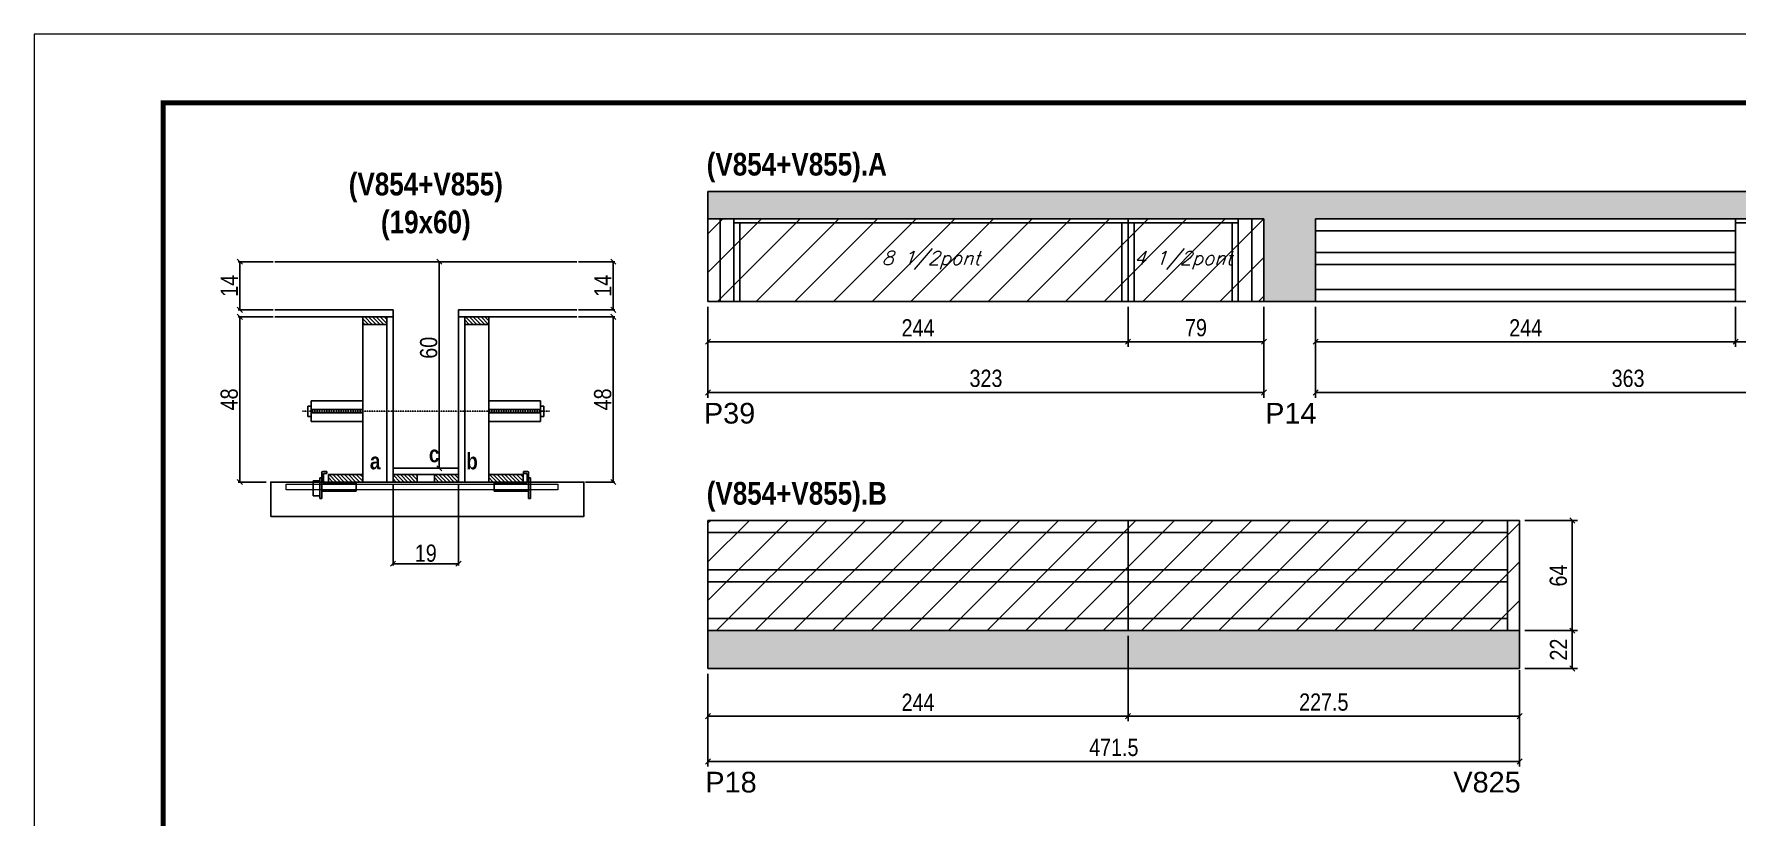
# Model space of a CAD drawing. Extents: x 3309 to 9590, y -2522 to 14608.
# Drawn here: x 4908 to 5897, y 7262 to 7716 of the extents above; entities that cross this region are included whole.
import ezdxf

# ---------------------------------------------------------------- set-up
doc = ezdxf.new("R2010")
doc.units = 0
doc.linetypes.add('DASHED', pattern=[0.75, 0.5, -0.25])
doc.linetypes.add('HIDDEN', pattern=[0.375, 0.25, -0.125])
for name, color, linetype in [('5', 5, 'Continuous'), ('barrote', 251, 'Continuous'), ('COTA', 241, 'Continuous'), ('detalhes', 4, 'Continuous'), ('NOMENCLATURA', 7, 'Continuous'), ('Painéis', 200, 'Continuous'), ('presilha', 1, 'Continuous'), ('SARR_2.2x10', 60, 'Continuous'), ('SARR_2.2x7', 40, 'Continuous'), ('SARR_3.5x7', 81, 'Continuous'), ('TENSOR', 3, 'Continuous'), ('texto', 7, 'Continuous')]:
    doc.layers.add(name, color=color, linetype=linetype)
for name, color, linetype, lineweight in [('CONCRETO', 251, 'Continuous', 25), ('Folhas', 255, 'Continuous', 9), ('Hachura', 251, 'Continuous', 9), ('SARRAFO DE PRESSAO', 251, 'DASHED', 9), ('SCO-___-LAJ', 2, 'Continuous', 0)]:
    doc.layers.add(name, color=color, linetype=linetype, lineweight=lineweight)
doc.styles.add('COTA TECNICA', font='techl___.ttf', dxfattribs={"height": 10})
doc.styles.add('COTA TECNICA 2X', font='techl___.ttf', dxfattribs={"height": 10})
doc.styles.add('Romans', font='romans.shx')
doc.styles.get("Standard").update_dxf_attribs({"font": 'arial.ttf'})
doc.styles.add('TECNICA', font='techb___.ttf', dxfattribs={"height": 10})
doc.dimstyles.new('PAINEL', dxfattribs={"dimtxt": 10, "dimasz": 3, "dimexe": 3, "dimexo": 3, "dimgap": 3, "dimtad": 1, "dimdec": 1, "dimzin": 12, "dimdsep": 46, "dimtxsty": 'COTA TECNICA', "dimblk1": 'OBLIQUE', "dimblk2": 'OBLIQUE', "dimsah": 1, "dimcen": 0.9, "dimclrd": 4, "dimclre": 4, "dimclrt": 240, "dimadec": 1, "dimazin": 3, "dimtfac": 1, "dimtdec": 1, "dimtmove": 0, "dimatfit": 3, "dimfxl": 1, "dimtolj": 1, "dimtzin": 12, "dimarcsym": 0})
doc.dimstyles.new('SECAO', dxfattribs={"dimscale": 0.333333, "dimtxt": 5, "dimasz": 9, "dimexe": 3, "dimexo": 3, "dimgap": 3, "dimtad": 1, "dimdec": 1, "dimlfac": 0.5, "dimzin": 12, "dimdsep": 46, "dimtxsty": 'COTA TECNICA 2X', "dimblk1": 'OBLIQUE', "dimblk2": 'OBLIQUE', "dimsah": 1, "dimcen": 0.9, "dimclrd": 4, "dimclre": 4, "dimclrt": 240, "dimadec": 1, "dimazin": 3, "dimtfac": 1, "dimtdec": 1, "dimtmove": 0, "dimatfit": 3, "dimfxl": 1, "dimtolj": 1, "dimtzin": 12, "dimarcsym": 0})
pattern_1 = [(135, (38351.9704, -116056.026), (-1.122532015, -1.122532015), [])]

# ---------------------------------------------------------------- blocks, each defined once
blk = doc.blocks.new('9999999999')
at = {"layer": 'Folhas'}
blk.add_lwpolyline([(98138.98, 34190.21), (99623.98, 34190.21), (99623.98, 35240.21), (98138.98, 35240.21)], close=True, dxfattribs=at)
at = {"layer": 'Folhas', "color": 30, "const_width": 3}
blk.add_lwpolyline([(98213.98, 34230.21), (99583.98, 34230.21), (99583.98, 35200.21), (98213.98, 35200.21)], close=True, dxfattribs=at)
blk = doc.blocks.new('_Oblique')
at = {"color": 0, "linetype": 'ByBlock', "lineweight": -2}
blk.add_line((-0.5, -0.5), (0.5, 0.5), dxfattribs=at)
blk = doc.blocks.new('*D2279')
at = {"layer": 'COTA', "color": 4, "lineweight": -2, "transparency": 16777216}
for p, q in [((5116.43, 7455.14), (5116.43, 7407.67)), ((5154.43, 7455.14), (5154.43, 7407.67)), ((5154.43, 7408.67), (5116.43, 7408.67))]:
    blk.add_line(p, q, dxfattribs=at)
at = {"layer": 'Defpoints', "color": 0, "transparency": 16777216}
for p in [(5116.43, 7456.14), (5154.43, 7456.14), (5116.43, 7408.67)]:
    blk.add_point(p, dxfattribs=at)
at = {"layer": 'COTA', "color": 4, "lineweight": -2, "transparency": 16777216, "xscale": 3, "yscale": 3, "zscale": 3, "rotation": 180}
blk.add_blockref('_Oblique', (5116.43, 7408.67), dxfattribs=at)
at = {"layer": 'COTA', "color": 4, "lineweight": -2, "transparency": 16777216, "xscale": 3, "yscale": 3, "zscale": 3}
blk.add_blockref('_Oblique', (5154.43, 7408.67), dxfattribs=at)
at = {"layer": 'COTA', "color": 240, "transparency": 16777216, "insert": (5135.43, 7414.76), "char_height": 10, "attachment_point": 5, "style": 'COTA TECNICA 2X'}
blk.add_mtext('\\A1;19', dxfattribs=at)
blk = doc.blocks.new('PRESILHA METÁLICA 1')
at = {"layer": 'presilha'}
for p, q in [((6, 15.5), (7.5, 15.5)), ((6, -2.5), (6, 15.5)), ((7.5, 10.6), (7.5, 19.9)), ((7.5, 15.5), (7.5, -2.5)), ((12, 21), (8.6, 21)), ((9, 11.6), (9, 18.9)), ((12, 19.5), (9.6, 19.5)), ((12, 21), (12, 19.5)), ((0, 13), (6, 13)), ((0, 13), (0, 0)), ((6, 0), (0, 0)), ((6, 13), (6, 0)), ((37.5, 4.1), (7.5, 4.1)), ((37.5, 11), (9.6, 11)), ((37.5, 11), (37.5, 4.1)), ((7.5, -2.5), (6, -2.5))]:
    blk.add_line(p, q, dxfattribs=at)
for centre, radius, start, end in [((8.6, 19.9), 1.14, 90, 180), ((9.6, 18.9), 0.57, 90, 180), ((9.6, 11.6), 0.57, 180, 270)]:
    blk.add_arc(centre, radius, start, end, dxfattribs=at)
blk = doc.blocks.new('PRESILHA METÁLICA 2')
at = {"layer": 'presilha'}
for p, q in [((-5.2, 23.5), (-5.2, 22)), ((-5.2, 23.5), (-1.9, 23.5)), ((-5.2, 22), (-2.8, 22)), ((-2.2, 14.1), (-2.2, 21.4)), ((0.8, 18), (-0.8, 18)), ((-0.8, 18), (-0.8, 0)), ((-0.8, 14.6), (-0.8, 22.4)), ((0.8, 0), (0.8, 18)), ((-30.8, 13.5), (-30.8, 6.6)), ((-30.8, 13.5), (-2.8, 13.5)), ((-30.8, 6.6), (-0.8, 6.6)), ((-0.8, 0), (0.8, 0))]:
    blk.add_line(p, q, dxfattribs=at)
for centre, radius, start, end in [((-2.8, 21.4), 0.57, 0, 90), ((-1.9, 22.4), 1.14, 0, 90), ((-2.8, 14.1), 0.57, 270, 0)]:
    blk.add_arc(centre, radius, start, end, dxfattribs=at)
blk = doc.blocks.new('*D2280')
at = {"layer": 'COTA', "color": 4, "lineweight": -2, "transparency": 16777216}
for p, q in [((5046.73, 7552.14), (5026.38, 7552.14)), ((5027.38, 7552.14), (5027.38, 7456.14)), ((5042.62, 7456.14), (5026.38, 7456.14))]:
    blk.add_line(p, q, dxfattribs=at)
at = {"layer": 'Defpoints', "color": 0, "transparency": 16777216}
for p in [(5047.73, 7552.14), (5027.38, 7456.14), (5043.62, 7456.14)]:
    blk.add_point(p, dxfattribs=at)
at = {"layer": 'COTA', "color": 4, "lineweight": -2, "transparency": 16777216, "xscale": 3, "yscale": 3, "zscale": 3}
for p, rotation in [((5027.38, 7552.14), 90), ((5027.38, 7456.14), 270)]:
    blk.add_blockref('_Oblique', p, dxfattribs=dict(at, rotation=rotation))
at = {"layer": 'COTA', "color": 240, "transparency": 16777216, "insert": (5021.29, 7504.14), "char_height": 10, "attachment_point": 5, "rotation": 90, "style": 'COTA TECNICA 2X'}
blk.add_mtext('\\A1;48', dxfattribs=at)
blk = doc.blocks.new('*D2281')
at = {"layer": 'COTA', "color": 4, "lineweight": -2, "transparency": 16777216}
for p, q in [((5224.13, 7552.14), (5245.35, 7552.14)), ((5244.35, 7552.14), (5244.35, 7456.14)), ((5228.24, 7456.14), (5245.35, 7456.14))]:
    blk.add_line(p, q, dxfattribs=at)
at = {"layer": 'Defpoints', "color": 0, "transparency": 16777216}
for p in [(5223.13, 7552.14), (5227.24, 7456.14), (5244.35, 7456.14)]:
    blk.add_point(p, dxfattribs=at)
at = {"layer": 'COTA', "color": 4, "lineweight": -2, "transparency": 16777216, "xscale": 3, "yscale": 3, "zscale": 3}
for p, rotation in [((5244.35, 7552.14), 90), ((5244.35, 7456.14), 270)]:
    blk.add_blockref('_Oblique', p, dxfattribs=dict(at, rotation=rotation))
at = {"layer": 'COTA', "color": 240, "transparency": 16777216, "insert": (5238.25, 7504.14), "char_height": 10, "attachment_point": 5, "rotation": 90, "style": 'COTA TECNICA 2X'}
blk.add_mtext('\\A1;48', dxfattribs=at)
blk = doc.blocks.new('*D2282')
at = {"layer": 'COTA', "color": 4, "lineweight": -2, "transparency": 16777216}
for p, q in [((5153.43, 7584.14), (5142.26, 7584.14)), ((5143.26, 7464.14), (5143.26, 7584.14)), ((5153.43, 7464.14), (5142.26, 7464.14))]:
    blk.add_line(p, q, dxfattribs=at)
at = {"layer": 'Defpoints', "color": 0, "transparency": 16777216}
for p in [(5143.26, 7584.14), (5154.43, 7584.14), (5154.43, 7464.14)]:
    blk.add_point(p, dxfattribs=at)
at = {"layer": 'COTA', "color": 4, "lineweight": -2, "transparency": 16777216, "xscale": 3, "yscale": 3, "zscale": 3}
for p, rotation in [((5143.26, 7584.14), 90), ((5143.26, 7464.14), 270)]:
    blk.add_blockref('_Oblique', p, dxfattribs=dict(at, rotation=rotation))
at = {"layer": 'COTA', "color": 240, "transparency": 16777216, "insert": (5137.15, 7534.14), "char_height": 10, "attachment_point": 5, "rotation": 90, "style": 'COTA TECNICA 2X'}
blk.add_mtext('\\A1;60', dxfattribs=at)
blk = doc.blocks.new('*D2283')
at = {"layer": 'COTA', "color": 4, "lineweight": -2, "transparency": 16777216}
for p, q in [((5224.13, 7584.14), (5245.35, 7584.14)), ((5244.35, 7556.14), (5244.35, 7584.14)), ((5224.13, 7556.14), (5245.35, 7556.14))]:
    blk.add_line(p, q, dxfattribs=at)
at = {"layer": 'Defpoints', "color": 0, "transparency": 16777216}
for p in [(5223.13, 7584.14), (5244.35, 7584.14), (5223.13, 7556.14)]:
    blk.add_point(p, dxfattribs=at)
at = {"layer": 'COTA', "color": 4, "lineweight": -2, "transparency": 16777216, "xscale": 3, "yscale": 3, "zscale": 3}
for p, rotation in [((5244.35, 7584.14), 90), ((5244.35, 7556.14), 270)]:
    blk.add_blockref('_Oblique', p, dxfattribs=dict(at, rotation=rotation))
at = {"layer": 'COTA', "color": 240, "transparency": 16777216, "insert": (5238.28, 7570.14), "char_height": 10, "attachment_point": 5, "rotation": 90, "style": 'COTA TECNICA 2X'}
blk.add_mtext('\\A1;14', dxfattribs=at)
blk = doc.blocks.new('*D2284')
at = {"layer": 'COTA', "color": 4, "lineweight": -2, "transparency": 16777216}
for p, q in [((5046.73, 7584.14), (5026.38, 7584.14)), ((5027.38, 7556.14), (5027.38, 7584.14)), ((5046.73, 7556.14), (5026.38, 7556.14))]:
    blk.add_line(p, q, dxfattribs=at)
at = {"layer": 'Defpoints', "color": 0, "transparency": 16777216}
for p in [(5027.38, 7584.14), (5047.73, 7584.14), (5047.73, 7556.14)]:
    blk.add_point(p, dxfattribs=at)
at = {"layer": 'COTA', "color": 4, "lineweight": -2, "transparency": 16777216, "xscale": 3, "yscale": 3, "zscale": 3}
for p, rotation in [((5027.38, 7584.14), 90), ((5027.38, 7556.14), 270)]:
    blk.add_blockref('_Oblique', p, dxfattribs=dict(at, rotation=rotation))
at = {"layer": 'COTA', "color": 240, "transparency": 16777216, "insert": (5021.31, 7570.14), "char_height": 10, "attachment_point": 5, "rotation": 90, "style": 'COTA TECNICA 2X'}
blk.add_mtext('\\A1;14', dxfattribs=at)
blk = doc.blocks.new('*D2285')
at = {"layer": 'COTA', "color": 4, "lineweight": -2, "transparency": 16777216}
for p, q in [((5299.37, 7558.02), (5299.37, 7505.12)), ((5622.37, 7558.02), (5622.37, 7505.12)), ((5299.37, 7508.12), (5622.37, 7508.12))]:
    blk.add_line(p, q, dxfattribs=at)
at = {"layer": 'Defpoints', "color": 0, "transparency": 16777216}
for p in [(5299.37, 7561.02, 0), (5622.37, 7561.02, 0), (5622.37, 7508.12)]:
    blk.add_point(p, dxfattribs=at)
at = {"layer": 'COTA', "color": 4, "lineweight": -2, "transparency": 16777216, "xscale": 3, "yscale": 3, "zscale": 3, "rotation": 180}
blk.add_blockref('_Oblique', (5299.37, 7508.12), dxfattribs=at)
at = {"layer": 'COTA', "color": 4, "lineweight": -2, "transparency": 16777216, "xscale": 3, "yscale": 3, "zscale": 3}
blk.add_blockref('_Oblique', (5622.37, 7508.12), dxfattribs=at)
at = {"layer": 'COTA', "color": 240, "transparency": 16777216, "insert": (5460.87, 7516.34), "char_height": 10, "attachment_point": 5, "style": 'COTA TECNICA'}
blk.add_mtext('\\A1;323', dxfattribs=at)
blk = doc.blocks.new('*D2286')
at = {"layer": 'COTA', "color": 4, "lineweight": -2, "transparency": 16777216}
for p, q in [((5299.37, 7558.02), (5299.37, 7534.67)), ((5543.37, 7558.02), (5543.37, 7534.67)), ((5299.37, 7537.67), (5543.37, 7537.67))]:
    blk.add_line(p, q, dxfattribs=at)
at = {"layer": 'Defpoints', "color": 0, "transparency": 16777216}
for p in [(5299.37, 7561.02), (5543.37, 7561.02), (5543.37, 7537.67)]:
    blk.add_point(p, dxfattribs=at)
at = {"layer": 'COTA', "color": 4, "lineweight": -2, "transparency": 16777216, "xscale": 3, "yscale": 3, "zscale": 3, "rotation": 180}
blk.add_blockref('_Oblique', (5299.37, 7537.67), dxfattribs=at)
at = {"layer": 'COTA', "color": 4, "lineweight": -2, "transparency": 16777216, "xscale": 3, "yscale": 3, "zscale": 3}
blk.add_blockref('_Oblique', (5543.37, 7537.67), dxfattribs=at)
at = {"layer": 'COTA', "color": 240, "transparency": 16777216, "insert": (5421.37, 7545.74), "char_height": 10, "attachment_point": 5, "style": 'COTA TECNICA'}
blk.add_mtext('\\A1;244', dxfattribs=at)
blk = doc.blocks.new('*D2287')
at = {"layer": 'COTA', "color": 4, "lineweight": -2, "transparency": 16777216}
for p, q in [((5543.37, 7558.02), (5543.37, 7534.67)), ((5622.37, 7558.02), (5622.37, 7534.67)), ((5543.37, 7537.67), (5622.37, 7537.67))]:
    blk.add_line(p, q, dxfattribs=at)
at = {"layer": 'Defpoints', "color": 0, "transparency": 16777216}
for p in [(5543.37, 7561.02), (5622.37, 7561.02), (5622.37, 7537.67)]:
    blk.add_point(p, dxfattribs=at)
at = {"layer": 'COTA', "color": 4, "lineweight": -2, "transparency": 16777216, "xscale": 3, "yscale": 3, "zscale": 3, "rotation": 180}
blk.add_blockref('_Oblique', (5543.37, 7537.67), dxfattribs=at)
at = {"layer": 'COTA', "color": 4, "lineweight": -2, "transparency": 16777216, "xscale": 3, "yscale": 3, "zscale": 3}
blk.add_blockref('_Oblique', (5622.37, 7537.67), dxfattribs=at)
at = {"layer": 'COTA', "color": 240, "transparency": 16777216, "insert": (5582.87, 7545.77), "char_height": 10, "attachment_point": 5, "style": 'COTA TECNICA'}
blk.add_mtext('\\A1;79', dxfattribs=at)
blk = doc.blocks.new('*D2288')
at = {"layer": 'COTA', "color": 4, "lineweight": -2, "transparency": 16777216}
for p, q in [((5652.37, 7558.02), (5652.37, 7505.12)), ((6015.37, 7558.02), (6015.37, 7505.12)), ((5652.37, 7508.12), (6015.37, 7508.12))]:
    blk.add_line(p, q, dxfattribs=at)
at = {"layer": 'Defpoints', "color": 0, "transparency": 16777216}
for p in [(5652.37, 7561.02, 0), (6015.37, 7561.02, 0), (6015.37, 7508.12)]:
    blk.add_point(p, dxfattribs=at)
at = {"layer": 'COTA', "color": 4, "lineweight": -2, "transparency": 16777216, "xscale": 3, "yscale": 3, "zscale": 3, "rotation": 180}
blk.add_blockref('_Oblique', (5652.37, 7508.12), dxfattribs=at)
at = {"layer": 'COTA', "color": 4, "lineweight": -2, "transparency": 16777216, "xscale": 3, "yscale": 3, "zscale": 3}
blk.add_blockref('_Oblique', (6015.37, 7508.12), dxfattribs=at)
at = {"layer": 'COTA', "color": 240, "transparency": 16777216, "insert": (5833.87, 7516.34), "char_height": 10, "attachment_point": 5, "style": 'COTA TECNICA'}
blk.add_mtext('\\A1;363', dxfattribs=at)
blk = doc.blocks.new('*D2289')
at = {"layer": 'COTA', "color": 4, "lineweight": -2, "transparency": 16777216}
for p, q in [((5652.37, 7558.02), (5652.37, 7534.67)), ((5896.37, 7558.02), (5896.37, 7534.67)), ((5652.37, 7537.67), (5896.37, 7537.67))]:
    blk.add_line(p, q, dxfattribs=at)
at = {"layer": 'Defpoints', "color": 0, "transparency": 16777216}
for p in [(5652.37, 7561.02), (5896.37, 7561.02), (5896.37, 7537.67)]:
    blk.add_point(p, dxfattribs=at)
at = {"layer": 'COTA', "color": 4, "lineweight": -2, "transparency": 16777216, "xscale": 3, "yscale": 3, "zscale": 3, "rotation": 180}
blk.add_blockref('_Oblique', (5652.37, 7537.67), dxfattribs=at)
at = {"layer": 'COTA', "color": 4, "lineweight": -2, "transparency": 16777216, "xscale": 3, "yscale": 3, "zscale": 3}
blk.add_blockref('_Oblique', (5896.37, 7537.67), dxfattribs=at)
at = {"layer": 'COTA', "color": 240, "transparency": 16777216, "insert": (5774.37, 7545.74), "char_height": 10, "attachment_point": 5, "style": 'COTA TECNICA'}
blk.add_mtext('\\A1;244', dxfattribs=at)
blk = doc.blocks.new('*D2290')
at = {"layer": 'COTA', "color": 4, "lineweight": -2, "transparency": 16777216}
for p, q in [((5896.37, 7558.02), (5896.37, 7534.67)), ((6015.37, 7558.02), (6015.37, 7534.67)), ((5896.37, 7537.67), (6015.37, 7537.67))]:
    blk.add_line(p, q, dxfattribs=at)
at = {"layer": 'Defpoints', "color": 0, "transparency": 16777216}
for p in [(5896.37, 7561.02), (6015.37, 7561.02), (6015.37, 7537.67)]:
    blk.add_point(p, dxfattribs=at)
at = {"layer": 'COTA', "color": 4, "lineweight": -2, "transparency": 16777216, "xscale": 3, "yscale": 3, "zscale": 3, "rotation": 180}
blk.add_blockref('_Oblique', (5896.37, 7537.67), dxfattribs=at)
at = {"layer": 'COTA', "color": 4, "lineweight": -2, "transparency": 16777216, "xscale": 3, "yscale": 3, "zscale": 3}
blk.add_blockref('_Oblique', (6015.37, 7537.67), dxfattribs=at)
at = {"layer": 'COTA', "color": 240, "transparency": 16777216, "insert": (5955.87, 7545.76), "char_height": 10, "attachment_point": 5, "style": 'COTA TECNICA'}
blk.add_mtext('\\A1;119', dxfattribs=at)
blk = doc.blocks.new('*D2294')
at = {"layer": 'COTA', "color": 4, "linetype": 'ByBlock', "lineweight": -2, "transparency": 16777216}
for p, q in [((5299.37, 7344.8), (5299.37, 7290.79)), ((5770.87, 7344.8), (5770.87, 7290.79)), ((5770.87, 7293.79), (5299.37, 7293.79))]:
    blk.add_line(p, q, dxfattribs=at)
at = {"layer": 'Defpoints', "color": 0, "linetype": 'ByBlock', "transparency": 16777216}
for p in [(5299.37, 7347.8), (5770.87, 7347.8), (5299.37, 7293.79)]:
    blk.add_point(p, dxfattribs=at)
at = {"layer": 'COTA', "color": 4, "linetype": 'ByBlock', "lineweight": -2, "transparency": 16777216, "xscale": 3, "yscale": 3, "zscale": 3, "rotation": 180}
blk.add_blockref('_Oblique', (5299.37, 7293.79), dxfattribs=at)
at = {"layer": 'COTA', "color": 4, "linetype": 'ByBlock', "lineweight": -2, "transparency": 16777216, "xscale": 3, "yscale": 3, "zscale": 3}
blk.add_blockref('_Oblique', (5770.87, 7293.79), dxfattribs=at)
at = {"layer": 'COTA', "color": 240, "linetype": 'ByBlock', "transparency": 16777216, "insert": (5535.12, 7301.9), "char_height": 10, "attachment_point": 5, "style": 'COTA TECNICA'}
blk.add_mtext('\\A1;471.5', dxfattribs=at)
blk = doc.blocks.new('*D2295')
at = {"layer": 'COTA', "color": 4, "lineweight": -2, "transparency": 16777216}
for p, q in [((5543.37, 7366.8), (5543.37, 7317.13)), ((5299.37, 7344.8), (5299.37, 7317.13)), ((5299.37, 7320.13), (5543.37, 7320.13))]:
    blk.add_line(p, q, dxfattribs=at)
at = {"layer": 'Defpoints', "color": 0, "transparency": 16777216}
for p in [(5543.37, 7369.8, 0), (5299.37, 7347.8, 0), (5543.37, 7320.13)]:
    blk.add_point(p, dxfattribs=at)
at = {"layer": 'COTA', "color": 4, "lineweight": -2, "transparency": 16777216, "xscale": 3, "yscale": 3, "zscale": 3, "rotation": 180}
blk.add_blockref('_Oblique', (5299.37, 7320.13), dxfattribs=at)
at = {"layer": 'COTA', "color": 4, "lineweight": -2, "transparency": 16777216, "xscale": 3, "yscale": 3, "zscale": 3}
blk.add_blockref('_Oblique', (5543.37, 7320.13), dxfattribs=at)
at = {"layer": 'COTA', "color": 240, "transparency": 16777216, "insert": (5421.37, 7328.2), "char_height": 10, "attachment_point": 5, "style": 'COTA TECNICA'}
blk.add_mtext('\\A1;244', dxfattribs=at)
blk = doc.blocks.new('*D2296')
at = {"layer": 'COTA', "color": 4, "lineweight": -2, "transparency": 16777216}
for p, q in [((5543.37, 7366.8), (5543.37, 7317.13)), ((5770.87, 7346.8), (5770.87, 7317.13)), ((5543.37, 7320.13), (5770.87, 7320.13))]:
    blk.add_line(p, q, dxfattribs=at)
at = {"layer": 'Defpoints', "color": 0, "transparency": 16777216}
for p in [(5543.37, 7369.8, 0), (5770.87, 7349.8, 0), (5770.87, 7320.13)]:
    blk.add_point(p, dxfattribs=at)
at = {"layer": 'COTA', "color": 4, "lineweight": -2, "transparency": 16777216, "xscale": 3, "yscale": 3, "zscale": 3, "rotation": 180}
blk.add_blockref('_Oblique', (5543.37, 7320.13), dxfattribs=at)
at = {"layer": 'COTA', "color": 4, "lineweight": -2, "transparency": 16777216, "xscale": 3, "yscale": 3, "zscale": 3}
blk.add_blockref('_Oblique', (5770.87, 7320.13), dxfattribs=at)
at = {"layer": 'COTA', "color": 240, "transparency": 16777216, "insert": (5657.12, 7328.24), "char_height": 10, "attachment_point": 5, "style": 'COTA TECNICA'}
blk.add_mtext('\\A1;227.5', dxfattribs=at)
blk = doc.blocks.new('*D2311')
at = {"layer": 'COTA', "color": 4, "lineweight": -2, "transparency": 16777216}
for p, q in [((5773.87, 7369.8), (5804.48, 7369.8)), ((5801.48, 7347.8), (5801.48, 7369.8)), ((5773.87, 7347.8), (5804.48, 7347.8))]:
    blk.add_line(p, q, dxfattribs=at)
at = {"layer": 'Defpoints', "color": 0, "transparency": 16777216}
for p in [(5770.87, 7369.8, 0), (5801.48, 7369.8), (5770.87, 7347.8, 0)]:
    blk.add_point(p, dxfattribs=at)
at = {"layer": 'COTA', "color": 4, "lineweight": -2, "transparency": 16777216, "xscale": 3, "yscale": 3, "zscale": 3}
for p, rotation in [((5801.48, 7369.8), 90), ((5801.48, 7347.8), 270)]:
    blk.add_blockref('_Oblique', p, dxfattribs=dict(at, rotation=rotation))
at = {"layer": 'COTA', "color": 240, "transparency": 16777216, "insert": (5793.48, 7358.8), "char_height": 10, "attachment_point": 5, "rotation": 90, "style": 'COTA TECNICA'}
blk.add_mtext('\\A1;22', dxfattribs=at)
blk = doc.blocks.new('*D2312')
at = {"layer": 'COTA', "color": 4, "lineweight": -2, "transparency": 16777216}
for p, q in [((5773.87, 7433.8), (5804.48, 7433.8)), ((5801.48, 7369.8), (5801.48, 7433.8)), ((5773.87, 7369.8), (5804.48, 7369.8))]:
    blk.add_line(p, q, dxfattribs=at)
at = {"layer": 'Defpoints', "color": 0, "transparency": 16777216}
for p in [(5770.87, 7433.8, 0), (5801.48, 7433.8), (5770.87, 7369.8, 0)]:
    blk.add_point(p, dxfattribs=at)
at = {"layer": 'COTA', "color": 4, "lineweight": -2, "transparency": 16777216, "xscale": 3, "yscale": 3, "zscale": 3}
for p, rotation in [((5801.48, 7433.8), 90), ((5801.48, 7369.8), 270)]:
    blk.add_blockref('_Oblique', p, dxfattribs=dict(at, rotation=rotation))
at = {"layer": 'COTA', "color": 240, "transparency": 16777216, "insert": (5793.38, 7401.8), "char_height": 10, "attachment_point": 5, "rotation": 90, "style": 'COTA TECNICA'}
blk.add_mtext('\\A1;64', dxfattribs=at)

msp = doc.modelspace()

# ---------------------------------------------------------------- hatches: boundary and pattern name
at = {"layer": 'COTA'}
h = msp.add_hatch(dxfattribs=at)
h.set_pattern_fill('AR-CONC', color=256, scale=0.03)
h.set_pattern_definition([(50, (-78.373, 0), (5.46554, -0.4781726), [0.5715, -6.2865]), (355, (-78.373, 0), (-1.0573026, 5.7317054), [0.4572, -5.0292175]), (100.451445, (-77.9176, -0.04), (4.4082374, 5.2535326), [0.4857003, -5.3427073]), (46.1842, (-78.373, 1.524), (8.132371, -1.26127), [0.85725, -9.42975]), (96.63556, (-77.695, 1.419), (7.122124, 7.422784), [0.728551, -8.014068]), (351.18415, (-78.373, 1.524), (7.122124, 7.422784), [0.685799, -7.543792]), (21, (-77.611, 1.143), (4.5484317, -3.067956), [0.5715, -6.2865]), (326, (-77.611, 1.143), (1.854061, 5.525639), [0.4572, -5.0292]), (71.451445, (-77.232, 0.8873), (6.4024926, 2.457683), [0.4857003, -5.342698]), (37.5, (-78.373, 0), (0.0926581, 2.53665117), [0, -4.96824, 0, -5.1054, 0, -5.04825]), (7.5, (-78.373, 0), (2.0045899, 3.00541724), [0, -2.91084, 0, -4.85394, 0, -1.92405]), (327.5, (-80.0723, 0), (4.06771786, -0.1718623), [0, -1.905, 0, -5.9436, 0, -7.8867]), (317.5, (-80.8343, 0), (4.4438754, 0.7627947), [0, -2.4765, 0, -3.94716, 0, -5.6007])])
h.paths.add_polyline_path([(5652.37, 7609.02), (6015.37, 7609.02), (6015.37, 7625.02), (5299.37, 7625.02), (5299.37, 7609.02), (5622.37, 7609.02), (5622.37, 7561.02), (5652.37, 7561.02)])
h = msp.add_hatch(dxfattribs=at)
h.set_pattern_fill('AR-CONC', color=256, scale=0.03)
h.set_pattern_definition([(50, (0, -8.245), (5.46554, -0.4781726), [0.5715, -6.2865]), (355, (0, -8.245), (-1.0573026, 5.7317054), [0.4572, -5.0292175]), (100.451445, (0.4555, -8.2847), (4.4082374, 5.2535326), [0.4857003, -5.3427073]), (46.1842, (0, -6.721), (8.132371, -1.26127), [0.85725, -9.42975]), (96.63556, (0.678, -6.826), (7.122124, 7.422784), [0.728551, -8.014068]), (351.18415, (0, -6.721), (7.122124, 7.422784), [0.685799, -7.543792]), (21, (0.762, -7.102), (4.5484317, -3.067956), [0.5715, -6.2865]), (326, (0.762, -7.102), (1.854061, 5.525639), [0.4572, -5.0292]), (71.451445, (1.141, -7.3575), (6.4024926, 2.457683), [0.4857003, -5.342698]), (37.5, (0, -8.2448), (0.0926581, 2.53665117), [0, -4.96824, 0, -5.1054, 0, -5.04825]), (7.5, (0, -8.2448), (2.0045899, 3.00541724), [0, -2.91084, 0, -4.85394, 0, -1.92405]), (327.5, (-1.6993, -8.2448), (4.06771786, -0.1718623), [0, -1.905, 0, -5.9436, 0, -7.8867]), (317.5, (-2.4613, -8.245), (4.4438754, 0.7627947), [0, -2.4765, 0, -3.94716, 0, -5.6007])])
h.paths.add_polyline_path([(5299.37, 7369.8), (5299.37, 7347.8), (5770.87, 7347.8), (5770.87, 7369.8)])
at = {"layer": 'Hachura', "linetype": 'ByBlock'}
h = msp.add_hatch(dxfattribs=at)
h.set_pattern_fill('ANSI31', color=256, scale=5)
h.set_pattern_definition([(45, (-78.373, 0), (-11.22532, 11.22532), [])])
h.paths.add_polyline_path([(5543.37, 7561.02), (5543.37, 7609.02), (5299.37, 7609.02), (5299.37, 7561.02)])
h.paths.add_polyline_path([(5622.37, 7561.02), (5622.37, 7609.02), (5543.37, 7609.02), (5543.37, 7561.02)])
h = msp.add_hatch(dxfattribs=at)
h.set_pattern_fill('ANSI31', color=256, scale=5)
h.paths.add_polyline_path([(5543.37, 7369.8), (5543.37, 7433.8), (5299.37, 7433.8), (5299.37, 7369.8)])
h.paths.add_polyline_path([(5770.87, 7369.8), (5770.87, 7433.8), (5543.37, 7433.8), (5543.37, 7369.8)])
at = {"layer": 'SARR_2.2x10'}
h = msp.add_hatch(dxfattribs=at)
h.set_pattern_fill('ANSI31', color=256, scale=0.5, angle=90)
h.set_pattern_definition([(135, (38272.3704, -116056.026), (-1.122532015, -1.122532015), [])])
h.paths.add_polyline_path([(5078.83, 7460.54), (5078.83, 7456.14), (5098.83, 7456.14), (5098.83, 7460.54)])
h = msp.add_hatch(dxfattribs=at)
h.set_pattern_fill('ANSI31', color=256, scale=0.5, angle=90)
h.set_pattern_definition([(135, (38365.5704, -116056.026), (-1.122532015, -1.122532015), [])])
h.paths.add_polyline_path([(5172.03, 7460.54), (5172.03, 7456.14), (5192.03, 7456.14), (5192.03, 7460.54)])
at = {"layer": 'SARR_2.2x7'}
h = msp.add_hatch(dxfattribs=at)
h.set_pattern_fill('ANSI31', color=256, scale=0.5, angle=90)
h.set_pattern_definition([(135, (38286.3704, -115964.426), (-1.122532015, -1.122532015), [])])
h.paths.add_polyline_path([(5112.83, 7552.14), (5112.83, 7547.74), (5098.83, 7547.74), (5098.83, 7552.14)])
h = msp.add_hatch(dxfattribs=at)
h.set_pattern_fill('ANSI31', color=256, scale=0.5, angle=90)
h.set_pattern_definition([(135, (38266.3704, -115964.426), (-1.122532015, -1.122532015), [])])
h.paths.add_polyline_path([(5158.03, 7552.14), (5158.03, 7547.74), (5172.03, 7547.74), (5172.03, 7552.14)])
h = msp.add_hatch(dxfattribs=at)
h.set_pattern_fill('ANSI31', color=256, scale=0.5, angle=90)
h.set_pattern_definition(pattern_1)
h.paths.add_polyline_path([(5130.43, 7456.14), (5130.43, 7460.54), (5116.43, 7460.54), (5116.43, 7456.14)])
h = msp.add_hatch(dxfattribs=at)
h.set_pattern_fill('ANSI31', color=256, scale=0.5, angle=90)
h.set_pattern_definition(pattern_1)
h.paths.add_polyline_path([(5140.43, 7460.54), (5140.43, 7456.14), (5154.43, 7456.14), (5154.43, 7460.54)])

# ---------------------------------------------------------------- linework, layer by layer
at = {"ltscale": 3}
for p, q in [((5066.83, 7500.31), (5066.83, 7494.31)), ((5068.83, 7500.31), (5066.83, 7500.31)), ((5068.83, 7503.31), (5068.83, 7491.31)), ((5068.83, 7503.31), (5098.83, 7503.31)), ((5202.03, 7503.31), (5172.03, 7503.31)), ((5202.03, 7503.31), (5202.03, 7491.31)), ((5204.03, 7500.31), (5202.03, 7500.31)), ((5204.03, 7500.31), (5204.03, 7494.31)), ((5068.83, 7494.31), (5066.83, 7494.31)), ((5098.83, 7498.31), (5068.83, 7498.31)), ((5098.83, 7496.31), (5068.83, 7496.31)), ((5068.83, 7491.31), (5098.83, 7491.31)), ((5172.03, 7498.31), (5202.03, 7498.31)), ((5172.03, 7496.31), (5202.03, 7496.31)), ((5202.03, 7491.31), (5172.03, 7491.31)), ((5202.03, 7494.31), (5204.03, 7494.31))]:
    msp.add_line(p, q, dxfattribs=at)
at = {"layer": 'barrote'}
msp.add_lwpolyline([(5045.38, 7436.14), (5227.29, 7436.14), (5227.29, 7456.14), (5045.38, 7456.14)], close=True, dxfattribs=at)
at = {"layer": 'CONCRETO', "linetype": 'Continuous'}
msp.add_line((5223.13, 7584.14), (5047.73, 7584.14), dxfattribs=at)
at = {"layer": 'COTA'}
for p, q in [((6015.37, 7625.02), (5299.37, 7625.02)), ((5299.37, 7625.02), (5299.37, 7609.02)), ((5622.37, 7561.02), (5652.37, 7561.02)), ((5299.37, 7347.8, 0), (5299.37, 7369.8, 0)), ((5770.87, 7369.8, 0), (5770.87, 7347.8, 0)), ((5770.87, 7347.8, 0), (5299.37, 7347.8, 0))]:
    msp.add_line(p, q, dxfattribs=at)
at = {"layer": 'detalhes', "color": 250}
msp.add_line((5045.38, 7436.14), (5045.38, 7456.14), dxfattribs=at)
at = {"layer": 'Painéis', "linetype": 'ByBlock'}
for p, q in [((5622.37, 7609.02), (5299.37, 7609.02)), ((5299.37, 7609.02), (5299.37, 7561.02)), ((5543.37, 7609.02), (5543.37, 7561.02)), ((5622.37, 7561.02), (5622.37, 7609.02)), ((6015.37, 7609.02), (5652.37, 7609.02)), ((5652.37, 7609.02), (5652.37, 7561.02)), ((5896.37, 7609.02), (5896.37, 7561.02)), ((5299.37, 7561.02), (5622.37, 7561.02)), ((5652.37, 7561.02), (6015.37, 7561.02)), ((5770.87, 7433.8, 0), (5299.37, 7433.8, 0)), ((5299.37, 7369.8, 0), (5299.37, 7433.8, 0)), ((5543.37, 7369.8, 0), (5543.37, 7433.8, 0)), ((5770.87, 7369.8, 0), (5770.87, 7433.8, 0)), ((5770.87, 7369.8, 0), (5299.37, 7369.8, 0))]:
    msp.add_line(p, q, dxfattribs=at)
at = {"layer": 'Painéis', "linetype": 'Continuous', "elevation": 0}
for points in [[(5047.73, 7552.14), (5116.43, 7552.14), (5116.43, 7556.14), (5047.73, 7556.14)], [(5223.13, 7552.14), (5154.43, 7552.14), (5154.43, 7556.14), (5223.13, 7556.14)]]:
    msp.add_lwpolyline(points, dxfattribs=at)
at = {"layer": 'Painéis', "linetype": 'Continuous'}
for points in [[(5112.83, 7456.14), (5112.83, 7552.14), (5116.43, 7552.14), (5116.43, 7456.14)], [(5158.03, 7456.14), (5158.03, 7552.14), (5154.43, 7552.14), (5154.43, 7456.14)], [(5154.43, 7464.14), (5116.43, 7464.14), (5116.43, 7460.54), (5154.43, 7460.54)]]:
    msp.add_lwpolyline(points, close=True, dxfattribs=at)
at = {"layer": 'SARR_2.2x10'}
for points in [[(5078.83, 7460.54), (5098.83, 7460.54), (5098.83, 7456.14), (5078.83, 7456.14)], [(5172.03, 7460.54), (5192.03, 7460.54), (5192.03, 7456.14), (5172.03, 7456.14)]]:
    msp.add_lwpolyline(points, close=True, dxfattribs=at)
at = {"layer": 'SARR_2.2x7', "linetype": 'Continuous'}
for p, q in [((5306.37, 7561.02), (5306.37, 7609.02)), ((5615.37, 7561.02), (5615.37, 7609.02)), ((5543.37, 7606.82), (5314.37, 7606.82)), ((5607.37, 7606.82), (5543.37, 7606.82)), ((5896.37, 7602.02), (5652.37, 7602.02)), ((6000.37, 7606.82), (5896.37, 7606.82)), ((5896.37, 7589.56), (5652.37, 7589.56)), ((5896.37, 7582.56), (5652.37, 7582.56)), ((5896.37, 7568.02), (5652.37, 7568.02)), ((5763.87, 7369.8, 0), (5763.87, 7433.8, 0)), ((5763.87, 7426.8, 0), (5299.37, 7426.8, 0)), ((5763.87, 7405.07, 0), (5299.37, 7405.07, 0)), ((5763.87, 7398.07, 0), (5299.37, 7398.07, 0)), ((5763.87, 7376.8, 0), (5299.37, 7376.8, 0))]:
    msp.add_line(p, q, dxfattribs=at)
at = {"layer": 'SARR_2.2x7', "elevation": 0}
for points in [[(5098.83, 7552.14), (5112.83, 7552.14), (5112.83, 7547.74), (5098.83, 7547.74)], [(5172.03, 7552.14), (5158.03, 7552.14), (5158.03, 7547.74), (5172.03, 7547.74)]]:
    msp.add_lwpolyline(points, close=True, dxfattribs=at)
at = {"layer": 'SARR_2.2x7'}
for points in [[(5116.43, 7460.54), (5130.43, 7460.54), (5130.43, 7456.14), (5116.43, 7456.14)], [(5154.43, 7460.54), (5140.43, 7460.54), (5140.43, 7456.14), (5154.43, 7456.14)]]:
    msp.add_lwpolyline(points, close=True, dxfattribs=at)
at = {"layer": 'SARR_3.5x7'}
for p, q in [((5314.37, 7609.02), (5314.37, 7561.02)), ((5607.37, 7609.02), (5607.37, 7561.02)), ((5317.87, 7606.82), (5317.87, 7561.02)), ((5539.87, 7606.82), (5539.87, 7561.02)), ((5546.87, 7606.82), (5546.87, 7561.02)), ((5603.87, 7606.82), (5603.87, 7561.02))]:
    msp.add_line(p, q, dxfattribs=at)
for points in [[(5112.83, 7547.74), (5098.83, 7547.74), (5098.83, 7456.14), (5112.83, 7456.14)], [(5158.03, 7547.74), (5172.03, 7547.74), (5172.03, 7456.14), (5158.03, 7456.14)]]:
    msp.add_lwpolyline(points, close=True, dxfattribs=at)
at = {"layer": 'SCO-___-LAJ', "color": 1}
msp.add_lwpolyline([(5054.38, 7454.81), (5212.21, 7454.81), (5212.21, 7451.61), (5054.38, 7451.61)], close=True, dxfattribs=at)
at = {"layer": 'TENSOR', "linetype": 'HIDDEN', "ltscale": 0.5}
msp.add_line((5063.83, 7497.31), (5207.34, 7497.31), dxfattribs=at)

# ---------------------------------------------------------------- block references
at = {"layer": 'presilha', "xscale": 0.6666666666666666, "yscale": 0.6666666666666666, "zscale": 0.6666666666666666}
for name, p in [('PRESILHA METÁLICA 1', (5069.96, 7448.18)), ('PRESILHA METÁLICA 2', (5195.71, 7446.51))]:
    msp.add_blockref(name, p, dxfattribs=at)
at = {"layer": 'SARRAFO DE PRESSAO', "color": 6, "linetype": 'ByBlock'}
msp.add_blockref('9999999999', (-93231.11, -27523.8), dxfattribs=at)

# ---------------------------------------------------------------- texts
at = {"layer": '5', "linetype": 'Continuous'}
for s, rotation, p in [('P39', 0.00004, (5296.99, 7490.11)), ('P14', 0.00004, (5623.07, 7490.11)), ('P18', 359.99996, (5297.84, 7275.78, 0)), ('V825', 359.99996, (5732.37, 7275.78, 0))]:
    msp.add_text(s, height=12, rotation=rotation, dxfattribs=at).set_placement(p)
at = {"layer": 'detalhes', "style": 'TECNICA'}
for s, p in [('a', (5102.96, 7463.51)), ('c', (5137.25, 7467.62)), ('b', (5158.93, 7463.49))]:
    msp.add_text(s, height=9.6, dxfattribs=at).set_placement(p)
at = {"layer": 'NOMENCLATURA', "style": 'TECNICA'}
for s, p in [('(V854+V855).A', (5298.65, 7634.2)), ('(V854+V855).B', (5298.65, 7442.99, 0))]:
    msp.add_text(s, height=13.2, dxfattribs=at).set_placement(p)
at = {"layer": 'NOMENCLATURA', "insert": (5135.46, 7635.84), "char_height": 13.2, "attachment_point": 2, "style": 'TECNICA'}
msp.add_mtext_dynamic_manual_height_columns('(V854+V855)\\P(19x60)', width=300.2766, gutter_width=1, heights=[0], dxfattribs=at)
at = {"layer": 'texto', "color": 2, "char_height": 8, "attachment_point": 5, "style": 'Romans'}
for s, insert in [('{\\Q19;\\C256;8 1/2pont}', (5428.87, 7585.02)), ('{\\Q19;\\C256;4 1/2pont}', (5575.37, 7585.02))]:
    msp.add_mtext(s, dxfattribs=dict(at, insert=insert))

# ---------------------------------------------------------------- dimensions: what is measured, and where the dimension line sits
at = {"layer": 'COTA'}
for base, p1, p2, dimstyle, picture, middle in [((5027.38, 7584.14), (5047.73, 7556.14), (5047.73, 7584.14), 'SECAO', '*D2284', (5021.31, 7570.14)), ((5244.35, 7584.14), (5223.13, 7556.14), (5223.13, 7584.14), 'SECAO', '*D2283', (5238.28, 7570.14)), ((5027.38, 7456.14, 0), (5047.73, 7552.14), (5043.62, 7456.14, 0), 'SECAO', '*D2280', (5021.29, 7504.14, 0)), ((5244.35, 7456.14, 0), (5223.13, 7552.14), (5227.24, 7456.14, 0), 'SECAO', '*D2281', (5238.25, 7504.14, 0)), ((5801.48, 7433.8), (5770.87, 7369.8, 0), (5770.87, 7433.8, 0), 'PAINEL', '*D2312', (5793.38, 7401.8)), ((5801.48, 7369.8), (5770.87, 7347.8, 0), (5770.87, 7369.8, 0), 'PAINEL', '*D2311', (5793.48, 7358.8))]:
    dim = msp.add_linear_dim(base=base, p1=p1, p2=p2, angle=90, dimstyle=dimstyle, dxfattribs=at)
    dim.commit()
    dim.dimension.update_dxf_attribs({"geometry": picture, "text_midpoint": middle})
for base, p1, p2, angle, picture, middle in [((5143.26, 7584.14), (5154.43, 7464.14), (5154.43, 7584.14), 90, '*D2282', (5143.26, 7534.14)), ((5116.43, 7408.67), (5154.43, 7456.14), (5116.43, 7456.14), 180, '*D2279', (5135.43, 7408.67))]:
    dim = msp.add_linear_dim(base=base, p1=p1, p2=p2, angle=angle, dimstyle='SECAO', dxfattribs=at)
    dim.commit()
    dim.dimension.update_dxf_attribs({"geometry": picture, "text_midpoint": middle, "dimtype": 160})
for base, p1, p2, picture, middle in [((5622.37, 7508.12, 0), (5299.37, 7561.02), (5622.37, 7561.02), '*D2285', (5460.87, 7516.34, 0)), ((5543.37, 7537.67), (5299.37, 7561.02), (5543.37, 7561.02), '*D2286', (5421.37, 7545.74)), ((6015.37, 7508.12, 0), (5652.37, 7561.02), (6015.37, 7561.02), '*D2288', (5833.87, 7516.34, 0)), ((5896.37, 7537.67), (5652.37, 7561.02), (5896.37, 7561.02), '*D2289', (5774.37, 7545.74)), ((5543.37, 7320.13, 0), (5299.37, 7347.8, 0), (5543.37, 7369.8, 0), '*D2295', (5421.37, 7328.2, 0))]:
    dim = msp.add_linear_dim(base=base, p1=p1, p2=p2, dimstyle='PAINEL', dxfattribs=at)
    dim.commit()
    dim.dimension.update_dxf_attribs({"geometry": picture, "text_midpoint": middle})
for base, p1, p2, picture, middle in [((5622.37, 7537.67), (5543.37, 7561.02), (5622.37, 7561.02), '*D2287', (5582.87, 7545.77)), ((6015.37, 7537.67), (5896.37, 7561.02), (6015.37, 7561.02), '*D2290', (5955.87, 7545.76)), ((5770.87, 7320.13, 0), (5543.37, 7369.8, 0), (5770.87, 7349.8, 0), '*D2296', (5657.12, 7328.24, 0))]:
    dim = msp.add_linear_dim(base=base, p1=p1, p2=p2, dimstyle='PAINEL', override={"dimtmove": 1}, dxfattribs=at)
    dim.commit()
    dim.dimension.update_dxf_attribs({"geometry": picture, "text_midpoint": middle})
at = {"layer": 'COTA', "linetype": 'ByBlock'}
dim = msp.add_linear_dim(base=(5299.37, 7293.79, 0), p1=(5770.87, 7347.8, 0), p2=(5299.37, 7347.8, 0), angle=180, dimstyle='PAINEL', dxfattribs=at)
dim.commit()
dim.dimension.update_dxf_attribs({"geometry": '*D2294', "text_midpoint": (5535.12, 7301.9, 0)})

doc.saveas('drawing.dxf')
